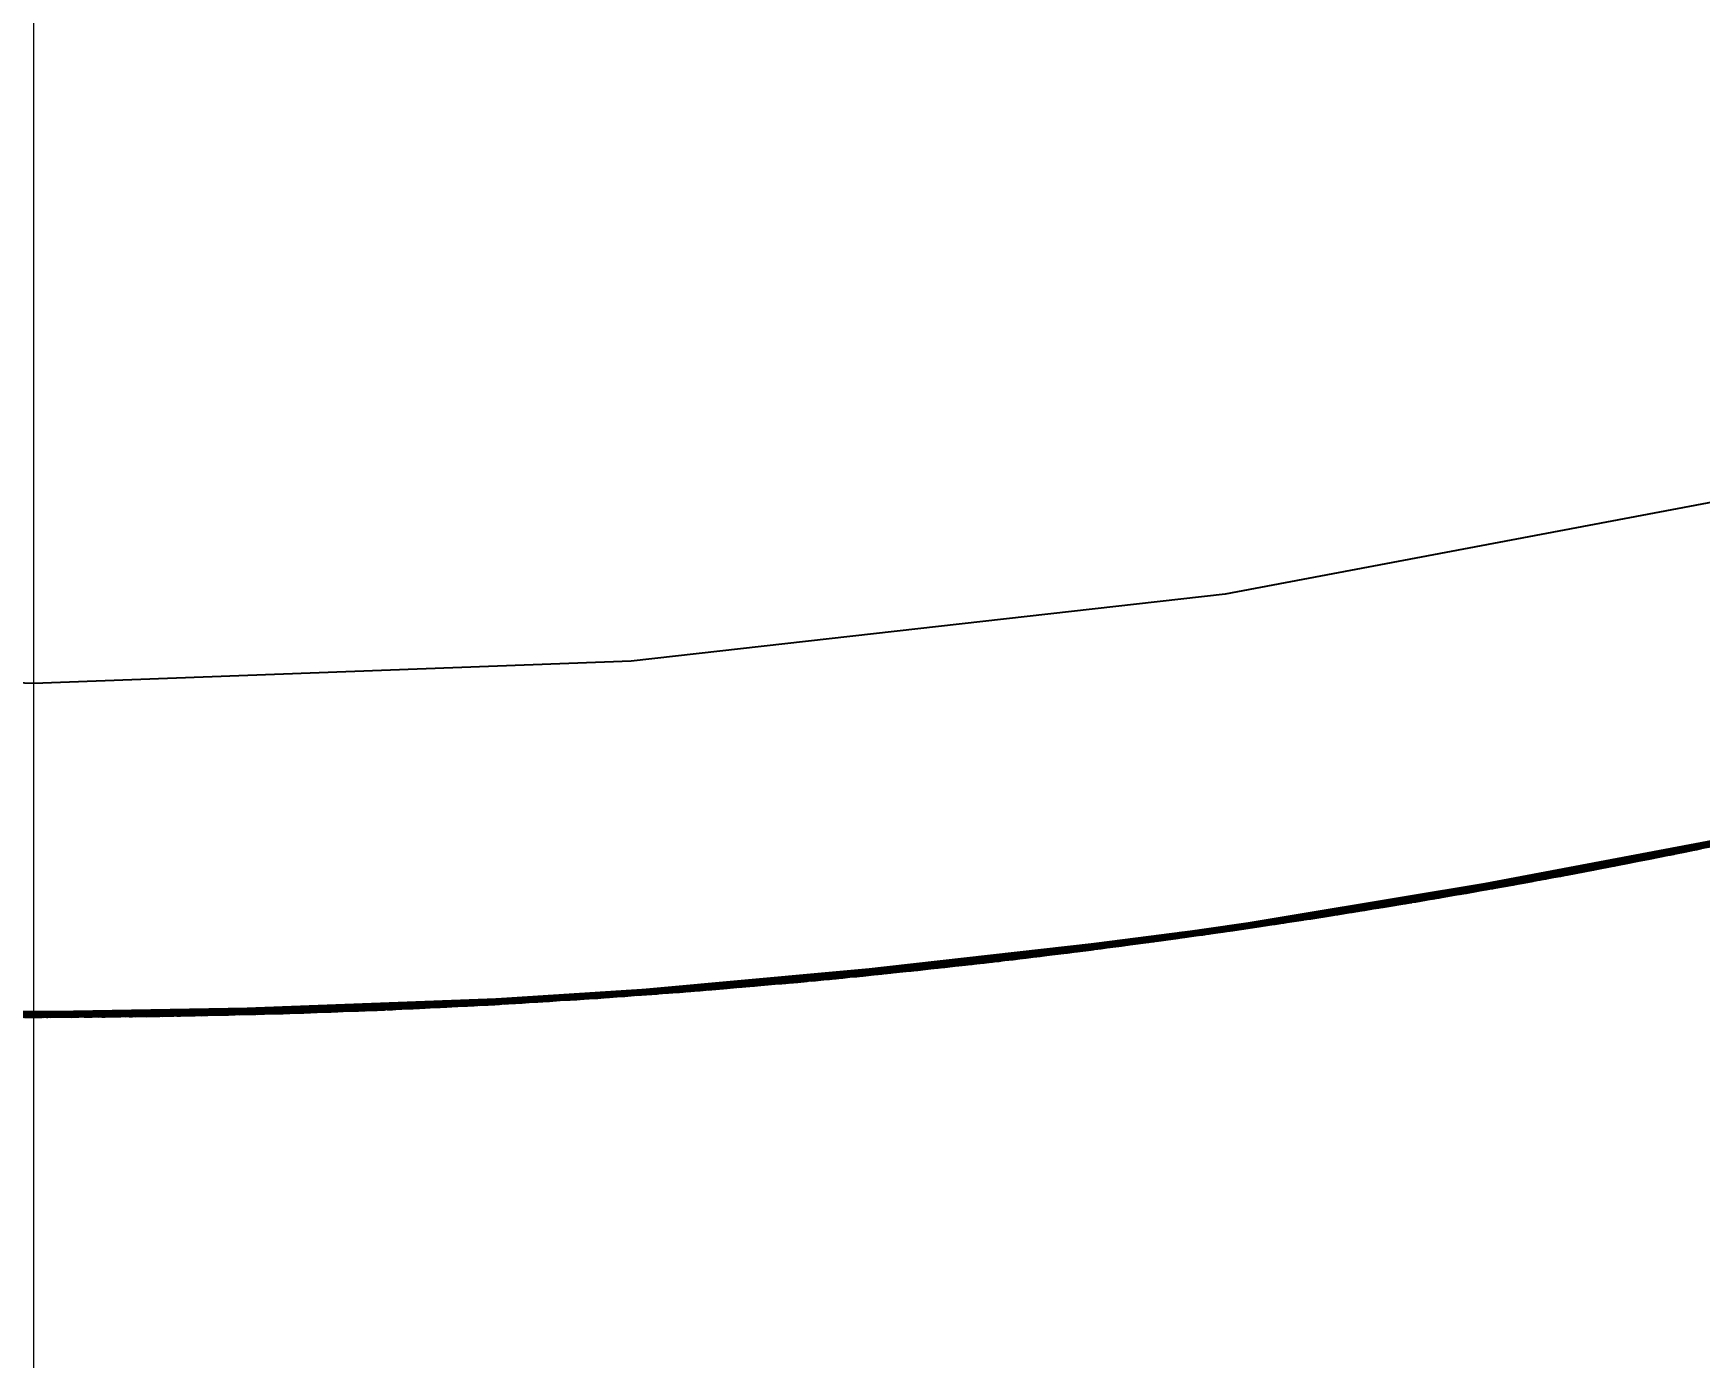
# Model space of a CAD drawing. Header units: millimetres. Extents: x 0 to 420, y 0 to 297.
# Drawn here: x 194.5 to 195.5, y 261.795 to 262.591 of the extents above; entities that cross this region are included whole.
import ezdxf

# ---------------------------------------------------------------- set-up
doc = ezdxf.new("R2010")
doc.units = ezdxf.units.MM
doc.linetypes.add('CENTER', pattern=[5.08, 3.175, -0.635, 0.635, -0.635])
doc.linetypes.add('DASHED', pattern=[1.524, 1.27, -0.254])
for name, color, linetype, lineweight in [('CENTER', 1, 'CENTER', 18), ('DIM', 3, 'CONTINUOUS', 18), ('HIDDEN', 8, 'DASHED', 25), ('VISIBLE', 7, 'CONTINUOUS', 50)]:
    doc.layers.add(name, color=color, linetype=linetype, lineweight=lineweight)
doc.styles.add('CJK', font='NotoSansCJK-Regular.ttc')
doc.dimstyles.new('GB', dxfattribs={"dimtxt": 2.8, "dimasz": 2.2, "dimexe": 1.5, "dimexo": 1, "dimgap": 0.6, "dimtad": 1, "dimlfac": 100, "dimzin": 12, "dimdsep": 46, "dimtxsty": 'CJK', "dimcen": 2.5, "dimazin": 3, "dimtfac": 0.5, "dimtmove": 2, "dimatfit": 3})

msp = doc.modelspace()

# ---------------------------------------------------------------- linework, layer by layer
at = {"layer": 'CENTER'}
msp.add_line((194.5, 259.99999), (194.5, 274), dxfattribs=at)
at = {"layer": 'HIDDEN'}
for points in [[(195.5681, 262.32034), (195.2154, 262.25361)], [(195.5681, 262.32034), (195.2154, 262.25361)], [(195.2154, 262.25361), (194.85871, 262.21342)], [(195.2154, 262.25361), (194.85871, 262.21342)], [(194.5, 262.19999), (194.1413, 262.21342)], [(194.5, 262.19999), (194.1413, 262.21342)], [(194.85871, 262.21342), (194.5, 262.19999)], [(194.85871, 262.21342), (194.5, 262.19999)], [(195.85412, 262.18691), (195.49972, 262.101)], [(195.78906, 262.16902), (195.48117, 262.09721)], [(195.795, 262.17061), (195.4872, 262.09842)], [(195.79084, 262.16956), (195.49108, 262.09939)], [(195.80598, 262.17356), (195.49834, 262.10067)], [(195.75518, 262.16011), (195.44679, 262.09045)], [(195.76114, 262.16166), (195.45284, 262.09162)], [(195.75914, 262.1612), (195.45894, 262.09301)], [(195.77213, 262.16453), (195.46399, 262.0938)], [(195.77807, 262.1661), (195.47001, 262.09499)], [(195.77513, 262.16539), (195.47497, 262.09617)], [(195.74922, 262.15883), (195.47902, 262.09768)], [(195.76513, 262.16296), (195.48712, 262.09908)], [(195.78107, 262.16716), (195.4952, 262.10048)], [(195.71021, 262.14867), (195.40119, 262.08188)], [(195.71528, 262.14993), (195.40633, 262.08282)], [(195.71137, 262.14902), (195.41066, 262.08382)], [(195.72124, 262.15142), (195.41237, 262.08393)], [(195.71545, 262.15004), (195.41252, 262.0841)], [(195.7272, 262.15293), (195.41841, 262.08507)], [(195.73225, 262.15422), (195.42354, 262.08603)], [(195.72744, 262.15306), (195.42675, 262.08683)], [(195.73821, 262.15574), (195.42958, 262.08717)], [(195.74417, 262.15727), (195.43563, 262.08832)], [(195.74324, 262.15709), (195.44282, 262.08989)], [(195.71743, 262.15074), (195.46285, 262.09487)], [(195.73349, 262.1548), (195.47082, 262.09626)], [(195.67023, 262.13887), (195.36067, 262.07463)], [(195.68127, 262.14153), (195.37186, 262.07659)], [(195.68724, 262.14299), (195.3779, 262.07767)], [(195.68359, 262.14216), (195.38217, 262.07863)], [(195.67348, 262.13991), (195.38638, 262.07963)], [(195.69828, 262.14571), (195.3891, 262.07968)], [(195.68958, 262.14383), (195.39444, 262.08084)], [(195.70424, 262.14718), (195.39514, 262.08077)], [(195.69936, 262.14603), (195.3965, 262.08116)], [(195.63014, 262.12939), (195.32006, 262.0677)], [(195.63613, 262.13078), (195.32613, 262.06871)], [(195.63566, 262.13074), (195.33375, 262.0702)], [(195.64719, 262.13338), (195.33733, 262.07061)], [(195.65318, 262.1348), (195.3434, 262.07164)], [(195.65157, 262.13448), (195.34989, 262.07295)], [(195.66424, 262.13743), (195.3546, 262.07357)], [(195.62556, 262.12859), (195.36201, 262.07596)], [(195.66747, 262.13827), (195.36605, 262.07576)], [(195.64173, 262.13236), (195.37, 262.07716)], [(195.65757, 262.1361), (195.37819, 262.0784)], [(195.61261, 262.12535), (195.24521, 262.05584)], [(195.24521, 262.05584), (195.61261, 262.12535)], [(195.24591, 262.05597), (195.61118, 262.12509)], [(195.59, 262.12024), (195.27942, 262.06111)], [(195.58145, 262.1186), (195.28521, 262.06223)], [(195.59599, 262.12159), (195.28548, 262.06207)], [(195.59161, 262.12067), (195.2871, 262.06247)], [(195.60198, 262.12294), (195.29155, 262.06305)], [(195.60708, 262.1241), (195.29671, 262.06388)], [(195.60363, 262.12338), (195.30138, 262.06483)], [(195.61307, 262.12546), (195.30277, 262.06486)], [(195.60747, 262.12425), (195.30343, 262.0651)], [(195.61907, 262.12684), (195.30885, 262.06585)], [(195.62415, 262.128), (195.314, 262.06669)], [(195.6195, 262.127), (195.31758, 262.06748)], [(195.60973, 262.12496), (195.35379, 262.07472)], [(195.53865, 262.10906), (195.22747, 262.05319)], [(195.54467, 262.11035), (195.23355, 262.0541)], [(195.54341, 262.11014), (195.24046, 262.05532)], [(195.55577, 262.11273), (195.24479, 262.05578)], [(195.56178, 262.11403), (195.25087, 262.0567)], [(195.55948, 262.1136), (195.25662, 262.05777)], [(195.5729, 262.11646), (195.26211, 262.05842)], [(195.5789, 262.11778), (195.26819, 262.05936)], [(195.5495, 262.11164), (195.2688, 262.06013)], [(195.57542, 262.11708), (195.27286, 262.06028)], [(195.56548, 262.1151), (195.277, 262.06118)], [(195.49798, 262.10062), (195.13638, 262.04067)], [(195.4872, 262.09842), (195.17545, 262.04583)], [(195.49834, 262.10067), (195.18671, 262.04737)], [(195.48902, 262.09904), (195.19181, 262.04828)], [(195.50435, 262.1019), (195.19279, 262.04822)], [(195.49924, 262.10092), (195.19369, 262.04848)], [(195.51037, 262.10314), (195.19887, 262.04908)], [(195.51549, 262.1042), (195.20405, 262.04981)], [(195.51133, 262.10341), (195.208, 262.05057)], [(195.51518, 262.1042), (195.21004, 262.0508)], [(195.5215, 262.10545), (195.21013, 262.05068)], [(195.52753, 262.10672), (195.21622, 262.05156)], [(195.53263, 262.10779), (195.22139, 262.05231)], [(195.52725, 262.10672), (195.22424, 262.05292)], [(195.51745, 262.10487), (195.25247, 262.05804)], [(195.53335, 262.1082), (195.26072, 262.05909)], [(195.48822, 262.09862), (195.47791, 262.09656)], [(195.49531, 262.10006), (195.48822, 262.09862)], [(195.49919, 262.10085), (195.49531, 262.10006)], [(195.49705, 262.10041), (195.49734, 262.10047)], [(195.49852, 262.10071), (195.49853, 262.10071)], [(195.5, 262.10101), (195.49919, 262.10085)], [(195.44679, 262.09045), (195.13462, 262.04043)], [(195.45284, 262.09162), (195.14072, 262.04122)], [(195.45083, 262.0913), (195.14691, 262.04221)], [(195.46399, 262.0938), (195.15199, 262.04268)], [(195.47001, 262.09499), (195.15808, 262.04349)], [(195.46701, 262.09446), (195.1631, 262.04436)], [(195.44075, 262.08955), (195.16724, 262.0456)], [(195.48117, 262.09721), (195.16936, 262.045)], [(195.45693, 262.09268), (195.17537, 262.04649)], [(195.48297, 262.09763), (195.17939, 262.04656)], [(195.47304, 262.09585), (195.18355, 262.04738)], [(195.45474, 262.09347), (195.24442, 262.05701)], [(195.44765, 262.09062), (195.42768, 262.08681)], [(195.46439, 262.09388), (195.44765, 262.09062)], [(195.44875, 262.09084), (195.44913, 262.09091)], [(195.45266, 262.09159), (195.45299, 262.09166)], [(195.47791, 262.09656), (195.46439, 262.09388)], [(195.46489, 262.09398), (195.46518, 262.09404)], [(195.48112, 262.0972), (195.48115, 262.09721)], [(195.48482, 262.09794), (195.48524, 262.09803)], [(195.3891, 262.07968), (195.07636, 262.03333)], [(195.39514, 262.08077), (195.08246, 262.03404)], [(195.39018, 262.07994), (195.08382, 262.03433)], [(195.40119, 262.08188), (195.08857, 262.03476)], [(195.40633, 262.08282), (195.09375, 262.03537)], [(195.40238, 262.08216), (195.09815, 262.03609)], [(195.41237, 262.08393), (195.09985, 262.0361)], [(195.40651, 262.08292), (195.10003, 262.03626)], [(195.41841, 262.08507), (195.10595, 262.03685)], [(195.42354, 262.08603), (195.11113, 262.03748)], [(195.41864, 262.08517), (195.11438, 262.03808)], [(195.42958, 262.08717), (195.11723, 262.03824)], [(195.43563, 262.08832), (195.12334, 262.03901)], [(195.43465, 262.0882), (195.13063, 262.04012)], [(195.40857, 262.0835), (195.15089, 262.04383)], [(195.4248, 262.08653), (195.15896, 262.0447)], [(195.40447, 262.08248), (195.37802, 262.07769)], [(195.38826, 262.07953), (195.38839, 262.07955)], [(195.39193, 262.0802), (195.3926, 262.08032)], [(195.40017, 262.08171), (195.40097, 262.08185)], [(195.40381, 262.08238), (195.4051, 262.08261)], [(195.42768, 262.08681), (195.40447, 262.08248)], [(195.40802, 262.08315), (195.4087, 262.08327)], [(195.41664, 262.08474), (195.41676, 262.08476)], [(195.42039, 262.08544), (195.42081, 262.08553)], [(195.32613, 262.06871), (195.01282, 262.02636)], [(195.32566, 262.0687), (195.02052, 262.02736)], [(195.33733, 262.07061), (195.02412, 262.02754)], [(195.3434, 262.07164), (195.03024, 262.02819)], [(195.34173, 262.07142), (195.03682, 262.02909)], [(195.3546, 262.07357), (195.04154, 262.02941)], [(195.36067, 262.07463), (195.04766, 262.03008)], [(195.35788, 262.0742), (195.05311, 262.03087)], [(195.33183, 262.06993), (195.05709, 262.03201)], [(195.37186, 262.07659), (195.05895, 262.03133)], [(195.3779, 262.07767), (195.06506, 262.03202)], [(195.34784, 262.07266), (195.06535, 262.03273)], [(195.37419, 262.07707), (195.06936, 262.03271)], [(195.36399, 262.07546), (195.07358, 262.03344)], [(195.38026, 262.07835), (195.08174, 262.03415)], [(195.34574, 262.07351), (195.18947, 262.04997)], [(195.34833, 262.07248), (195.31538, 262.06693)], [(195.32308, 262.06822), (195.32418, 262.06841)], [(195.32744, 262.06894), (195.32771, 262.06899)], [(195.33938, 262.07097), (195.34036, 262.07114)], [(195.34305, 262.0716), (195.3445, 262.07185)], [(195.37802, 262.07769), (195.34833, 262.07248)], [(195.35565, 262.07377), (195.35636, 262.07389)], [(195.35969, 262.07446), (195.36014, 262.07454)], [(195.37153, 262.07656), (195.37285, 262.07679)], [(195.37552, 262.07726), (195.37667, 262.07747)], [(195.26211, 262.05842), (194.94828, 262.02013)], [(195.26819, 262.05936), (194.95441, 262.02069)], [(195.26467, 262.05887), (194.95913, 262.02131)], [(195.27942, 262.06111), (194.96572, 262.02173)], [(195.2708, 262.06002), (194.97154, 262.02247)], [(195.28548, 262.06207), (194.97184, 262.0223)], [(195.28105, 262.06144), (194.97346, 262.02259)], [(195.29155, 262.06305), (194.97795, 262.02289)], [(195.29671, 262.06388), (194.98316, 262.02339)], [(195.29323, 262.06338), (194.98785, 262.02405)], [(195.30277, 262.06486), (194.98927, 262.02399)], [(195.29709, 262.064), (194.98993, 262.02419)], [(195.30885, 262.06585), (194.99539, 262.0246)], [(195.314, 262.06669), (195.00059, 262.02511)], [(195.30929, 262.06599), (195.00424, 262.02568)], [(195.32006, 262.0677), (195.0067, 262.02573)], [(195.29939, 262.06457), (195.04079, 262.03061)], [(195.31546, 262.0672), (195.04902, 262.03132)], [(195.27919, 262.06108), (195.23972, 262.05502)], [(195.26228, 262.05846), (195.26344, 262.05864)], [(195.26575, 262.05901), (195.26783, 262.05933)], [(195.27774, 262.06089), (195.28022, 262.06128)], [(195.31538, 262.06693), (195.27919, 262.06108)], [(195.28195, 262.06155), (195.28384, 262.06185)], [(195.29092, 262.06296), (195.29158, 262.06306)], [(195.29867, 262.0642), (195.29969, 262.06437)], [(195.30678, 262.06554), (195.30824, 262.06578)], [(195.31031, 262.06612), (195.3125, 262.06648)], [(195.24521, 262.05584), (194.87365, 262.01397)], [(194.87365, 262.01397), (195.24521, 262.05584)], [(194.87435, 262.01405), (195.24422, 262.05573)], [(195.19887, 262.04908), (194.88458, 262.01481)], [(195.20405, 262.04981), (194.88979, 262.01521)], [(195.19984, 262.04928), (194.89377, 262.01572)], [(195.20371, 262.04983), (194.89584, 262.01582)], [(195.21013, 262.05068), (194.89591, 262.01569)], [(195.21622, 262.05156), (194.90205, 262.01619)], [(195.22139, 262.05231), (194.90725, 262.0166)], [(195.21593, 262.05158), (194.91015, 262.01704)], [(195.22747, 262.05319), (194.91337, 262.01711)], [(195.23355, 262.0541), (194.9195, 262.01762)], [(195.23232, 262.05398), (194.92648, 262.01841)], [(195.24479, 262.05578), (194.93083, 262.01859)], [(195.25087, 262.0567), (194.93696, 262.01913)], [(195.20603, 262.05035), (194.93864, 262.02036)], [(195.24851, 262.0564), (194.94277, 262.01983)], [(195.22211, 262.05267), (194.94693, 262.02089)], [(195.2385, 262.05509), (194.95502, 262.02141)], [(195.25461, 262.05752), (194.9633, 262.02194)], [(195.19696, 262.04881), (195.15097, 262.04255)], [(195.19636, 262.04877), (195.19927, 262.04918)], [(195.23972, 262.05502), (195.19696, 262.04881)], [(195.20046, 262.04935), (195.203, 262.0497)], [(195.20454, 262.04992), (195.20676, 262.05023)], [(195.21767, 262.05178), (195.21854, 262.05191)], [(195.22915, 262.05349), (195.23164, 262.05386)], [(195.23297, 262.05405), (195.23562, 262.05445)], [(195.24564, 262.05594), (195.2474, 262.0562)], [(195.24983, 262.05656), (195.25109, 262.05675)], [(195.13093, 262.04015), (194.77136, 262.00741)], [(195.12334, 262.03901), (194.80856, 262.00953)], [(195.12233, 262.03894), (194.81591, 262.01018)], [(195.13462, 262.04043), (194.8199, 262.01023)], [(195.14072, 262.04122), (194.82604, 262.01064)], [(195.13872, 262.04102), (194.83228, 262.01124)], [(195.15199, 262.04268), (194.83738, 262.01139)], [(195.15808, 262.04349), (194.84352, 262.01181)], [(195.15502, 262.04315), (194.84859, 262.01236)], [(195.12851, 262.03991), (194.85279, 262.01334)], [(195.16936, 262.045), (194.85486, 262.0126)], [(195.14491, 262.04202), (194.86092, 262.01371)], [(195.17545, 262.04583), (194.861, 262.01304)], [(195.17117, 262.04531), (194.86498, 262.01352)], [(195.16113, 262.04415), (194.86916, 262.01408)], [(195.18671, 262.04737), (194.87233, 262.01387)], [(195.1773, 262.04633), (194.87745, 262.01445)], [(195.19279, 262.04822), (194.87845, 262.01433)], [(195.18762, 262.04756), (194.87935, 262.01454)], [(195.14277, 262.04294), (194.93053, 262.01984)], [(195.15097, 262.04255), (195.10185, 262.03635)], [(195.1241, 262.03911), (195.1249, 262.03921)], [(195.13473, 262.04049), (195.13842, 262.04097)], [(195.139, 262.04105), (195.14254, 262.04151)], [(195.15135, 262.04266), (195.15459, 262.04308)], [(195.15551, 262.0432), (195.15828, 262.04356)], [(195.16921, 262.04498), (195.1694, 262.04501)], [(195.17275, 262.04547), (195.17389, 262.04563)], [(195.18403, 262.04705), (195.18723, 262.0475)], [(195.18798, 262.0476), (195.19107, 262.04803)], [(195.04154, 262.02941), (194.72632, 262.00512)], [(195.04766, 262.03008), (194.73247, 262.0054)], [(195.04487, 262.02983), (194.73797, 262.00585)], [(195.05895, 262.03133), (194.74382, 262.00594)], [(195.06506, 262.03202), (194.74996, 262.00625)], [(195.03473, 262.02893), (194.75026, 262.00693)], [(195.06129, 262.03166), (194.75429, 262.00666)], [(195.05106, 262.03071), (194.75848, 262.00712)], [(195.07636, 262.03333), (194.76132, 262.00683)], [(195.06742, 262.03255), (194.7667, 262.00731)], [(195.08246, 262.03404), (194.76746, 262.00715)], [(195.07745, 262.03351), (194.76879, 262.00735)], [(195.08857, 262.03476), (194.77359, 262.00748)], [(195.09375, 262.03537), (194.7788, 262.00777)], [(195.08979, 262.03496), (194.78323, 262.00821)], [(195.09985, 262.0361), (194.78493, 262.00811)], [(195.09394, 262.03546), (194.78512, 262.00826)], [(195.10595, 262.03685), (194.79107, 262.00847)], [(195.11113, 262.03748), (194.79629, 262.00878)], [(195.10617, 262.03694), (194.79956, 262.00917)], [(195.11723, 262.03824), (194.80242, 262.00915)], [(195.09607, 262.03591), (194.83634, 262.0126)], [(195.1124, 262.0379), (194.84446, 262.01296)], [(195.03266, 262.0299), (194.8753, 262.0163)], [(195.04971, 262.0303), (194.99467, 262.02452)], [(195.02891, 262.0281), (195.0326, 262.0285)], [(195.04072, 262.02939), (195.04923, 262.03032)], [(195.10185, 262.03635), (195.04971, 262.0303)], [(195.05757, 262.03123), (195.06067, 262.03157)], [(195.06208, 262.03173), (195.06412, 262.03195)], [(195.07494, 262.03318), (195.07641, 262.03336)], [(195.07827, 262.03358), (195.08108, 262.03392)], [(195.08616, 262.03453), (195.09789, 262.03594)], [(195.1023, 262.03647), (195.10593, 262.0369)], [(195.10645, 262.03697), (195.10961, 262.03734)], [(194.93083, 262.01859), (194.61514, 262.00132)], [(194.93696, 262.01913), (194.62129, 262.00147)], [(194.93454, 262.01898), (194.62715, 262.00181)], [(194.94828, 262.02013), (194.63266, 262.00175)], [(194.95441, 262.02069), (194.63881, 262.00192)], [(194.95087, 262.02043), (194.64357, 262.00225)], [(194.94071, 262.01971), (194.64775, 262.00261)], [(194.96572, 262.02173), (194.65017, 262.00225)], [(194.95707, 262.02118), (194.65598, 262.00262)], [(194.97184, 262.0223), (194.65631, 262.00244)], [(194.96736, 262.02195), (194.65792, 262.00262)], [(194.97795, 262.02289), (194.66245, 262.00263)], [(194.98316, 262.02339), (194.66768, 262.00281)], [(194.97965, 262.02312), (194.67237, 262.00316)], [(194.98927, 262.02399), (194.67382, 262.00302)], [(194.98353, 262.02349), (194.67446, 262.00317)], [(194.99539, 262.0246), (194.67996, 262.00323)], [(195.00059, 262.02511), (194.68518, 262.00342)], [(194.99585, 262.0247), (194.68887, 262.00375)], [(195.0067, 262.02573), (194.69132, 262.00365)], [(195.01282, 262.02636), (194.69746, 262.0039)], [(195.01234, 262.02638), (194.70521, 262.00441)], [(195.02412, 262.02754), (194.70881, 262.00436)], [(195.03024, 262.02819), (194.71496, 262.00462)], [(195.02853, 262.02807), (194.72159, 262.0051)], [(194.98586, 262.02391), (194.72565, 262.00636)], [(195.00212, 262.02553), (194.73385, 262.00655)], [(195.01857, 262.02722), (194.74195, 262.00674)], [(194.93689, 262.01912), (194.87654, 262.01419)], [(194.92996, 262.0186), (194.93905, 262.01939)], [(194.99467, 262.02452), (194.93689, 262.01912)], [(194.94728, 262.0201), (194.9503, 262.02036)], [(194.95164, 262.02047), (194.95388, 262.02066)], [(194.96432, 262.02163), (194.96662, 262.02185)], [(194.96793, 262.02198), (194.97096, 262.02228)], [(194.97555, 262.02273), (194.98836, 262.02398)], [(194.99156, 262.0243), (195.00021, 262.02514)], [(195.00931, 262.02604), (195.0111, 262.02621)], [(195.01406, 262.0265), (195.01445, 262.02654)], [(195.02552, 262.02773), (195.02806, 262.02801)], [(194.5, 261.99999), (194.12635, 262.01397)], [(194.12635, 262.01397), (194.5, 261.99999)], [(194.1274, 262.01394), (194.5, 261.99999)], [(194.50391, 261.99999), (194.1879, 262.00974)], [(194.51006, 262), (194.19404, 262.00936)], [(194.50811, 262.00006), (194.20032, 262.00918)], [(194.52143, 262.00004), (194.20539, 262.00868)], [(194.79107, 262.00847), (194.47502, 262.00006)], [(194.79629, 262.00878), (194.48025, 262.00003)], [(194.79129, 262.00855), (194.48353, 262.00022)], [(194.80242, 262.00915), (194.48639, 262.00001)], [(194.80856, 262.00953), (194.49255, 262)], [(194.80753, 262.00953), (194.49993, 262.00018)], [(194.87365, 262.01397), (194.5, 261.99999)], [(194.5, 261.99999), (194.87365, 262.01397)], [(194.5, 261.99999), (194.87257, 262.01393)], [(194.8199, 262.01023), (194.50391, 261.99999)], [(194.82604, 262.01064), (194.51006, 262)], [(194.82407, 262.01057), (194.51634, 262.00022)], [(194.83738, 262.01139), (194.52143, 262.00004)], [(194.84352, 262.01181), (194.52758, 262.00007)], [(194.79756, 262.00911), (194.5286, 262.00116)], [(194.84041, 262.01166), (194.53269, 262.0003)], [(194.81377, 262.01011), (194.53693, 262.00101)], [(194.85486, 262.0126), (194.53895, 262.00015)], [(194.83032, 262.01117), (194.54502, 262.00086)], [(194.861, 262.01304), (194.5451, 262.0002)], [(194.85669, 262.01279), (194.54911, 262.00042)], [(194.84658, 262.01228), (194.55329, 262.00071)], [(194.87233, 262.01387), (194.55646, 262.00031)], [(194.86289, 262.01343), (194.56158, 262.00057)], [(194.87845, 262.01433), (194.56261, 262.00038)], [(194.87324, 262.01401), (194.5635, 262.00053)], [(194.88458, 262.01481), (194.56875, 262.00047)], [(194.88979, 262.01521), (194.57398, 262.00054)], [(194.88555, 262.01495), (194.57796, 262.0008)], [(194.88943, 262.01525), (194.58004, 262.00077)], [(194.89591, 262.01569), (194.58012, 262.00064)], [(194.90205, 262.01619), (194.58627, 262.00074)], [(194.90725, 262.0166), (194.59149, 262.00083)], [(194.90175, 262.01622), (194.59443, 262.00108)], [(194.91337, 262.01711), (194.59763, 262.00094)], [(194.9195, 262.01762), (194.60378, 262.00107)], [(194.91828, 262.01758), (194.6108, 262.00142)], [(194.82824, 262.01223), (194.61492, 262.00259)], [(194.89179, 262.01562), (194.62308, 262.00259)], [(194.90801, 262.01693), (194.63134, 262.0026)], [(194.92453, 262.01831), (194.63944, 262.00261)], [(194.81379, 262.00985), (194.74888, 262.00619)], [(194.78707, 262.00832), (194.7963, 262.00888)], [(194.80263, 262.00926), (194.81281, 262.00989)], [(194.87654, 262.01419), (194.81379, 262.00985)], [(194.81952, 262.01029), (194.82757, 262.01079)], [(194.83826, 262.01146), (194.83872, 262.01149)], [(194.8416, 262.01171), (194.84355, 262.01185)], [(194.85253, 262.01251), (194.86192, 262.0132)], [(194.86795, 262.01365), (194.87786, 262.01438)], [(194.88111, 262.01462), (194.88908, 262.01521)], [(194.88991, 262.01527), (194.89267, 262.01547)], [(194.8999, 262.01602), (194.89998, 262.01602)], [(194.90301, 262.01629), (194.90509, 262.01646)], [(194.91412, 262.01724), (194.92292, 262.018)], [(194.52758, 262.00007), (194.21153, 262.00833)], [(194.52443, 262.00012), (194.21667, 262.00822)], [(194.53895, 262.00015), (194.22288, 262.00768)], [(194.51439, 262.00027), (194.22896, 262.00801)], [(194.5451, 262.0002), (194.22903, 262.00734)], [(194.54079, 262.00022), (194.23304, 262.00732)], [(194.53065, 262.00034), (194.23722, 262.00734)], [(194.55646, 262.00031), (194.24037, 262.00674)], [(194.54702, 262.00047), (194.24546, 262.00667)], [(194.56261, 262.00038), (194.24651, 262.00642)], [(194.55736, 262.00039), (194.24739, 262.00651)], [(194.56875, 262.00047), (194.25264, 262.00612)], [(194.57398, 262.00054), (194.25787, 262.00586)], [(194.56972, 262.00054), (194.26183, 262.00586)], [(194.57361, 262.0006), (194.26392, 262.0057)], [(194.58012, 262.00064), (194.264, 262.00557)], [(194.58627, 262.00074), (194.27015, 262.00528)], [(194.59149, 262.00083), (194.27536, 262.00504)], [(194.58599, 262.0008), (194.27833, 262.0051)], [(194.59763, 262.00094), (194.2815, 262.00476)], [(194.60378, 262.00107), (194.28764, 262.00451)], [(194.60255, 262.00111), (194.29467, 262.00441)], [(194.51238, 262.00145), (194.29886, 262.00531)], [(194.61514, 262.00132), (194.29899, 262.00404)], [(194.62129, 262.00147), (194.30515, 262.0038)], [(194.57598, 262.00083), (194.30703, 262.0048)], [(194.61884, 262.00147), (194.31103, 262.00376)], [(194.5923, 262.0011), (194.31521, 262.00429)], [(194.63266, 262.00175), (194.3165, 262.00336)], [(194.63881, 262.00192), (194.32266, 262.00314)], [(194.60884, 262.00144), (194.32331, 262.00379)], [(194.63528, 262.00189), (194.32743, 262.00317)], [(194.62507, 262.00182), (194.33162, 262.00327)], [(194.65017, 262.00225), (194.33401, 262.00275)], [(194.64152, 262.00225), (194.3398, 262.00276)], [(194.65631, 262.00244), (194.34015, 262.00255)], [(194.65179, 262.00236), (194.34176, 262.00263)], [(194.66245, 262.00263), (194.3463, 262.00236)], [(194.66768, 262.00281), (194.35152, 262.0022)], [(194.66416, 262.00275), (194.35619, 262.00226)], [(194.67382, 262.00302), (194.35767, 262.00202)], [(194.66804, 262.00288), (194.35828, 262.00213)], [(194.67996, 262.00323), (194.36381, 262.00185)], [(194.68518, 262.00342), (194.36903, 262.0017)], [(194.68045, 262.00331), (194.37273, 262.00181)], [(194.69132, 262.00365), (194.37517, 262.00155)], [(194.69746, 262.0039), (194.38131, 262.0014)], [(194.69696, 262.00394), (194.38907, 262.00142)], [(194.70881, 262.00436), (194.39267, 262.00115)], [(194.71496, 262.00462), (194.39883, 262.00102)], [(194.71322, 262.00461), (194.40547, 262.00108)], [(194.76754, 262.00725), (194.40679, 262.00102)], [(194.67038, 262.00315), (194.4096, 262.00208)], [(194.72632, 262.00512), (194.41019, 262.0008)], [(194.73247, 262.0054), (194.41634, 262.00069)], [(194.68677, 262.00374), (194.41775, 262.00175)], [(194.72969, 262.00534), (194.42187, 262.0008)], [(194.70324, 262.00438), (194.42587, 262.00143)], [(194.74382, 262.00594), (194.4277, 262.00052)], [(194.74996, 262.00625), (194.43385, 262.00043)], [(194.71947, 262.00507), (194.43418, 262.00109)], [(194.74614, 262.00612), (194.4382, 262.00057)], [(194.73593, 262.00582), (194.44235, 262.00076)], [(194.76132, 262.00683), (194.44523, 262.0003)], [(194.75231, 262.00662), (194.4506, 262.00043)], [(194.76746, 262.00715), (194.45138, 262.00023)], [(194.76241, 262.00694), (194.45269, 262.00035)], [(194.77359, 262.00748), (194.45752, 262.00017)], [(194.7788, 262.00777), (194.46274, 262.00013)], [(194.77486, 262.00761), (194.46716, 262.00029)], [(194.78493, 262.00811), (194.46888, 262.00009)], [(194.77899, 262.00784), (194.46906, 262.00022)], [(194.54573, 262.0002), (194.47676, 262.00005)], [(194.50505, 262.00003), (194.50759, 262.00005)], [(194.50848, 262.00005), (194.51221, 262.00008)], [(194.51956, 262.00013), (194.53021, 262.0002)], [(194.78118, 262.00816), (194.52046, 262.00131)], [(194.53511, 262.00024), (194.54644, 262.00032)], [(194.61438, 262.0013), (194.54573, 262.0002)], [(194.55233, 262.00036), (194.56092, 262.00042)], [(194.71746, 262.00617), (194.55965, 262.00254)], [(194.56726, 262.00046), (194.56804, 262.00047)], [(194.5714, 262.00052), (194.57218, 262.00053)], [(194.57457, 262.00058), (194.57729, 262.00064)], [(194.58205, 262.00074), (194.59154, 262.00093)], [(194.59697, 262.00105), (194.60816, 262.00128)], [(194.61369, 262.0014), (194.62347, 262.0016)], [(194.68225, 262.00332), (194.61438, 262.0013)], [(194.63217, 262.00178), (194.63419, 262.00182)], [(194.63692, 262.00188), (194.63759, 262.00189)], [(194.64799, 262.00224), (194.65648, 262.00253)], [(194.65912, 262.00262), (194.67393, 262.00313)], [(194.675, 262.00317), (194.68578, 262.00354)], [(194.74888, 262.00619), (194.68225, 262.00332)], [(194.69272, 262.00378), (194.69664, 262.00392)], [(194.69741, 262.00394), (194.70002, 262.00403)], [(194.71071, 262.00446), (194.7123, 262.00454)], [(194.71388, 262.00462), (194.7173, 262.00478)], [(194.725, 262.00515), (194.73517, 262.00564)], [(194.74072, 262.0059), (194.75106, 262.0064)], [(194.75824, 262.00674), (194.76228, 262.00693)], [(194.7626, 262.00695), (194.76588, 262.00711)], [(194.76955, 262.00728), (194.77035, 262.00732)], [(194.77281, 262.00745), (194.77315, 262.00747)], [(194.77602, 262.00764), (194.77816, 262.00777)], [(194.77958, 262.00786), (194.78262, 262.00804)]]:
    msp.add_lwpolyline(points, dxfattribs=at)
at = {"layer": 'VISIBLE'}
for points in [[(195.60172, 262.12289), (195.29128, 262.06301)], [(195.50088, 262.10343), (195.40057, 262.08177)], [(195.50938, 262.10294), (195.45474, 262.09347)], [(195.48712, 262.09908), (195.46504, 262.09401)], [(195.4952, 262.10048), (195.48113, 262.0972)], [(195.49108, 262.09939), (195.48503, 262.09798)], [(195.48524, 262.09803), (195.49161, 262.09931)], [(195.49721, 262.10044), (195.48902, 262.09904)], [(195.49161, 262.09931), (195.49705, 262.10041)], [(195.50338, 262.1019), (195.49721, 262.10044)], [(195.49734, 262.10047), (195.49852, 262.10071)], [(195.49852, 262.10071), (195.49798, 262.10062)], [(195.49972, 262.101), (195.49852, 262.10071)], [(195.49853, 262.10071), (195.49987, 262.10099)], [(195.5011, 262.10124), (195.49924, 262.10092)], [(195.49987, 262.10099), (195.5, 262.10101)], [(195.5, 262.10105), (195.5, 262.10101)], [(195.46285, 262.09487), (195.41669, 262.08475)], [(195.42081, 262.08553), (195.43652, 262.08848)], [(195.47082, 262.09626), (195.43282, 262.08779)], [(195.43673, 262.08852), (195.43465, 262.0882)], [(195.43652, 262.08848), (195.44875, 262.09084)], [(195.44282, 262.08989), (195.43673, 262.08852)], [(195.44895, 262.09087), (195.44075, 262.08955)], [(195.47902, 262.09768), (195.44895, 262.09087)], [(195.44913, 262.09091), (195.45266, 262.09159)], [(195.45284, 262.09162), (195.45083, 262.0913)], [(195.45894, 262.09301), (195.45284, 262.09162)], [(195.45299, 262.09166), (195.45512, 262.09207)], [(195.45512, 262.09207), (195.46489, 262.09398)], [(195.46504, 262.09401), (195.45693, 262.09268)], [(195.46518, 262.09404), (195.4705, 262.09509)], [(195.46894, 262.09478), (195.46701, 262.09446)], [(195.47497, 262.09617), (195.46894, 262.09478)], [(195.4705, 262.09509), (195.48112, 262.0972)], [(195.48113, 262.0972), (195.47304, 262.09585)], [(195.48115, 262.09721), (195.48266, 262.09751)], [(195.48266, 262.09751), (195.48482, 262.09794)], [(195.48503, 262.09798), (195.48297, 262.09763)], [(195.40057, 262.08177), (195.34574, 262.07351)], [(195.37819, 262.0784), (195.35603, 262.07382)], [(195.38638, 262.07963), (195.37218, 262.07665)], [(195.38217, 262.07863), (195.3761, 262.07735)], [(195.37667, 262.07747), (195.38826, 262.07953)], [(195.38833, 262.07954), (195.38026, 262.07835)], [(195.39444, 262.08084), (195.38833, 262.07954)], [(195.38839, 262.07955), (195.3896, 262.07977)], [(195.3896, 262.07977), (195.39193, 262.0802)], [(195.39225, 262.08024), (195.39018, 262.07994)], [(195.3965, 262.08116), (195.39225, 262.08024)], [(195.3926, 262.08032), (195.40017, 262.08171)], [(195.40097, 262.08185), (195.40381, 262.08238)], [(195.40447, 262.08248), (195.40238, 262.08216)], [(195.41066, 262.08382), (195.40447, 262.08248)], [(195.4051, 262.08261), (195.40802, 262.08315)], [(195.40837, 262.0832), (195.40651, 262.08292)], [(195.41252, 262.0841), (195.40837, 262.0832)], [(195.41669, 262.08475), (195.40857, 262.0835)], [(195.4087, 262.08327), (195.41468, 262.08437)], [(195.41468, 262.08437), (195.41664, 262.08474)], [(195.41676, 262.08476), (195.42039, 262.08544)], [(195.4206, 262.08548), (195.41864, 262.08517)], [(195.42675, 262.08683), (195.4206, 262.08548)], [(195.43282, 262.08779), (195.4248, 262.08653)], [(195.35379, 262.07472), (195.30749, 262.06563)], [(195.36201, 262.07596), (195.32367, 262.0683)], [(195.32418, 262.06841), (195.32744, 262.06894)], [(195.32759, 262.06896), (195.32566, 262.0687)], [(195.33375, 262.0702), (195.32759, 262.06896)], [(195.32771, 262.06899), (195.32971, 262.06932)], [(195.32971, 262.06932), (195.33938, 262.07097)], [(195.33985, 262.07104), (195.33183, 262.06993)], [(195.37, 262.07716), (195.33985, 262.07104)], [(195.34036, 262.07114), (195.34305, 262.0716)], [(195.34377, 262.07171), (195.34173, 262.07142)], [(195.34989, 262.07295), (195.34377, 262.07171)], [(195.3445, 262.07185), (195.35565, 262.07377)], [(195.35603, 262.07382), (195.34784, 262.07266)], [(195.35636, 262.07389), (195.35969, 262.07446)], [(195.35994, 262.0745), (195.35788, 262.0742)], [(195.36605, 262.07576), (195.35994, 262.0745)], [(195.36014, 262.07454), (195.36128, 262.07473)], [(195.36128, 262.07473), (195.37153, 262.07656)], [(195.37218, 262.07665), (195.36399, 262.07546)], [(195.37285, 262.07679), (195.37552, 262.07726)], [(195.3761, 262.07735), (195.37419, 262.07707)], [(195.29128, 262.06301), (194.97768, 262.02287)], [(195.26072, 262.05909), (195.23036, 262.05362)], [(195.2688, 262.06013), (195.24658, 262.05605)], [(195.26281, 262.05853), (195.25461, 262.05752)], [(195.25681, 262.0576), (195.26228, 262.05846)], [(195.277, 262.06118), (195.26281, 262.05853)], [(195.26344, 262.05864), (195.26575, 262.05901)], [(195.26673, 262.05913), (195.26467, 262.05887)], [(195.27286, 262.06028), (195.26673, 262.05913)], [(195.26783, 262.05933), (195.27774, 262.06089)], [(195.27901, 262.06105), (195.2708, 262.06002)], [(195.28521, 262.06223), (195.27901, 262.06105)], [(195.28022, 262.06128), (195.28195, 262.06155)], [(195.28294, 262.06168), (195.28105, 262.06144)], [(195.2871, 262.06247), (195.28294, 262.06168)], [(195.28384, 262.06185), (195.29092, 262.06296)], [(195.29158, 262.06306), (195.29489, 262.06358)], [(195.29521, 262.06364), (195.29323, 262.06338)], [(195.29489, 262.06358), (195.29867, 262.0642)], [(195.30138, 262.06483), (195.29521, 262.06364)], [(195.29914, 262.06427), (195.29709, 262.064)], [(195.30343, 262.0651), (195.29914, 262.06427)], [(195.30749, 262.06563), (195.29939, 262.06457)], [(195.29969, 262.06437), (195.30678, 262.06554)], [(195.30824, 262.06578), (195.31031, 262.06612)], [(195.31141, 262.06627), (195.30929, 262.06599)], [(195.31758, 262.06748), (195.31141, 262.06627)], [(195.3125, 262.06648), (195.32308, 262.06822)], [(195.32367, 262.0683), (195.31546, 262.0672)], [(195.18947, 262.04997), (195.08793, 262.03468)], [(195.19787, 262.04894), (195.14277, 262.04294)], [(195.19369, 262.04848), (195.1895, 262.04776)], [(195.19107, 262.04803), (195.19636, 262.04877)], [(195.24442, 262.05701), (195.19787, 262.04894)], [(195.19927, 262.04918), (195.20046, 262.04935)], [(195.20181, 262.04949), (195.19984, 262.04928)], [(195.208, 262.05057), (195.20181, 262.04949)], [(195.203, 262.0497), (195.20454, 262.04992)], [(195.20575, 262.05005), (195.20371, 262.04983)], [(195.21004, 262.0508), (195.20575, 262.05005)], [(195.21412, 262.05126), (195.20603, 262.05035)], [(195.20676, 262.05023), (195.21526, 262.05142)], [(195.25247, 262.05804), (195.21412, 262.05126)], [(195.21526, 262.05142), (195.21767, 262.05178)], [(195.21805, 262.05182), (195.21593, 262.05158)], [(195.22424, 262.05292), (195.21805, 262.05182)], [(195.21854, 262.05191), (195.22915, 262.05349)], [(195.23036, 262.05362), (195.22211, 262.05267)], [(195.23164, 262.05386), (195.23297, 262.05405)], [(195.23428, 262.05421), (195.23232, 262.05398)], [(195.24046, 262.05532), (195.23428, 262.05421)], [(195.23562, 262.05445), (195.24564, 262.05594)], [(195.24658, 262.05605), (195.2385, 262.05509)], [(195.24422, 262.05573), (195.24521, 262.05584)], [(195.24521, 262.05584), (195.24591, 262.05597)], [(195.2474, 262.0562), (195.24983, 262.05656)], [(195.25052, 262.05664), (195.24851, 262.0564)], [(195.25662, 262.05777), (195.25052, 262.05664)], [(195.25109, 262.05675), (195.25681, 262.0576)], [(195.15089, 262.04383), (195.10421, 262.03664)], [(195.10961, 262.03734), (195.12195, 262.03883)], [(195.1205, 262.03865), (195.1124, 262.0379)], [(195.15896, 262.0447), (195.1205, 262.03865)], [(195.12195, 262.03883), (195.1241, 262.03911)], [(195.12444, 262.03914), (195.12233, 262.03894)], [(195.13063, 262.04012), (195.12444, 262.03914)], [(195.1249, 262.03921), (195.13473, 262.04049)], [(195.13679, 262.04071), (195.12851, 262.03991)], [(195.13599, 262.04061), (195.13093, 262.04015)], [(195.13638, 262.04067), (195.13599, 262.04061)], [(195.16724, 262.0456), (195.13679, 262.04071)], [(195.13842, 262.04097), (195.139, 262.04105)], [(195.14072, 262.04122), (195.13872, 262.04102)], [(195.14691, 262.04221), (195.14072, 262.04122)], [(195.14254, 262.04151), (195.15135, 262.04266)], [(195.15305, 262.04283), (195.14491, 262.04202)], [(195.17537, 262.04649), (195.15305, 262.04283)], [(195.15459, 262.04308), (195.15551, 262.0432)], [(195.15699, 262.04335), (195.15502, 262.04315)], [(195.1631, 262.04436), (195.15699, 262.04335)], [(195.15828, 262.04356), (195.16921, 262.04498)], [(195.16932, 262.045), (195.16113, 262.04415)], [(195.18355, 262.04738), (195.16932, 262.045)], [(195.1694, 262.04501), (195.17027, 262.04512)], [(195.17027, 262.04512), (195.17275, 262.04547)], [(195.17325, 262.04552), (195.17117, 262.04531)], [(195.17939, 262.04656), (195.17325, 262.04552)], [(195.17389, 262.04563), (195.18403, 262.04705)], [(195.18556, 262.04721), (195.1773, 262.04633)], [(195.19181, 262.04828), (195.18556, 262.04721)], [(195.18723, 262.0475), (195.18798, 262.0476)], [(195.1895, 262.04776), (195.18762, 262.04756)], [(195.04079, 262.03061), (194.99402, 262.02446)], [(195.04902, 262.03132), (195.01034, 262.02611)], [(195.05709, 262.03201), (195.02666, 262.02782)], [(195.03682, 262.02909), (195.03061, 262.02823)], [(195.0326, 262.0285), (195.04072, 262.02939)], [(195.08793, 262.03468), (195.03266, 262.0299)], [(195.04298, 262.02957), (195.03473, 262.02893)], [(195.06535, 262.03273), (195.04298, 262.02957)], [(195.04693, 262.02999), (195.04487, 262.02983)], [(195.05311, 262.03087), (195.04693, 262.02999)], [(195.04923, 262.03032), (195.05757, 262.03123)], [(195.05928, 262.03137), (195.05106, 262.03071)], [(195.07358, 262.03344), (195.05928, 262.03137)], [(195.06067, 262.03157), (195.06208, 262.03173)], [(195.06324, 262.03182), (195.06129, 262.03166)], [(195.06936, 262.03271), (195.06324, 262.03182)], [(195.06412, 262.03195), (195.07046, 262.03264)], [(195.07558, 262.03323), (195.06742, 262.03255)], [(195.07046, 262.03264), (195.07494, 262.03318)], [(195.08174, 262.03415), (195.07558, 262.03323)], [(195.07641, 262.03336), (195.07827, 262.03358)], [(195.07953, 262.03369), (195.07745, 262.03351)], [(195.08382, 262.03433), (195.07953, 262.03369)], [(195.08108, 262.03392), (195.08616, 262.03453)], [(195.09187, 262.03514), (195.08979, 262.03496)], [(195.09815, 262.03609), (195.09187, 262.03514)], [(195.09582, 262.03562), (195.09394, 262.03546)], [(195.10003, 262.03626), (195.09582, 262.03562)], [(195.10421, 262.03664), (195.09607, 262.03591)], [(195.09789, 262.03594), (195.1023, 262.03647)], [(195.10593, 262.0369), (195.10645, 262.03697)], [(195.10816, 262.03712), (195.10617, 262.03694)], [(195.11438, 262.03808), (195.10816, 262.03712)], [(194.97768, 262.02287), (194.66218, 262.00263)], [(194.93053, 262.01984), (194.88357, 262.01473)], [(194.93864, 262.02036), (194.89993, 262.01602)], [(194.94693, 262.02089), (194.91629, 262.01735)], [(194.92648, 262.01841), (194.92024, 262.01769)], [(194.92292, 262.018), (194.92996, 262.0186)], [(194.93263, 262.01875), (194.92453, 262.01831)], [(194.95502, 262.02141), (194.93263, 262.01875)], [(194.93659, 262.01909), (194.93454, 262.01898)], [(194.94277, 262.01983), (194.93659, 262.01909)], [(194.93905, 262.01939), (194.94728, 262.0201)], [(194.94899, 262.0202), (194.94071, 262.01971)], [(194.9633, 262.02194), (194.94899, 262.0202)], [(194.9503, 262.02036), (194.95164, 262.02047)], [(194.95294, 262.02055), (194.95087, 262.02043)], [(194.95913, 262.02131), (194.95294, 262.02055)], [(194.95388, 262.02066), (194.95867, 262.02108)], [(194.96531, 262.02169), (194.95707, 262.02118)], [(194.95867, 262.02108), (194.96432, 262.02163)], [(194.97154, 262.02247), (194.96531, 262.02169)], [(194.96662, 262.02185), (194.96793, 262.02198)], [(194.96927, 262.02207), (194.96736, 262.02195)], [(194.97346, 262.02259), (194.96927, 262.02207)], [(194.97096, 262.02228), (194.97555, 262.02273)], [(194.98164, 262.02325), (194.97965, 262.02312)], [(194.98785, 262.02405), (194.98164, 262.02325)], [(194.9856, 262.02363), (194.98353, 262.02349)], [(194.98993, 262.02419), (194.9856, 262.02363)], [(194.99402, 262.02446), (194.98586, 262.02391)], [(194.98836, 262.02398), (194.99156, 262.0243)], [(194.99797, 262.02485), (194.99585, 262.0247)], [(195.00424, 262.02568), (194.99797, 262.02485)], [(195.00021, 262.02514), (195.00931, 262.02604)], [(195.01034, 262.02611), (195.00212, 262.02553)], [(195.0111, 262.02621), (195.01406, 262.0265)], [(195.01429, 262.02652), (195.01234, 262.02638)], [(195.02052, 262.02736), (195.01429, 262.02652)], [(195.01445, 262.02654), (195.01597, 262.02669)], [(195.01597, 262.02669), (195.02552, 262.02773)], [(195.02666, 262.02782), (195.01857, 262.02722)], [(195.02806, 262.02801), (195.02891, 262.0281)], [(195.03061, 262.02823), (195.02853, 262.02807)], [(194.8753, 262.0163), (194.77295, 262.00745)], [(194.78932, 262.00837), (194.78118, 262.00816)], [(194.83634, 262.0126), (194.78932, 262.00837)], [(194.79328, 262.00861), (194.79129, 262.00855)], [(194.79956, 262.00917), (194.79328, 262.00861)], [(194.7963, 262.00888), (194.80263, 262.00926)], [(194.8057, 262.00936), (194.79756, 262.00911)], [(194.84446, 262.01296), (194.8057, 262.00936)], [(194.80967, 262.00959), (194.80753, 262.00953)], [(194.81591, 262.01018), (194.80967, 262.00959)], [(194.81281, 262.00989), (194.81952, 262.01029)], [(194.82208, 262.01038), (194.81377, 262.01011)], [(194.85279, 262.01334), (194.82208, 262.01038)], [(194.82604, 262.01064), (194.82407, 262.01057)], [(194.83228, 262.01124), (194.82604, 262.01064)], [(194.82757, 262.01079), (194.83655, 262.01133)], [(194.88357, 262.01473), (194.82824, 262.01223)], [(194.83845, 262.01147), (194.83032, 262.01117)], [(194.83655, 262.01133), (194.83826, 262.01146)], [(194.86092, 262.01371), (194.83845, 262.01147)], [(194.83872, 262.01149), (194.8416, 262.01171)], [(194.84242, 262.01174), (194.84041, 262.01166)], [(194.84859, 262.01236), (194.84242, 262.01174)], [(194.84355, 262.01185), (194.85253, 262.01251)], [(194.85482, 262.0126), (194.84658, 262.01228)], [(194.86916, 262.01408), (194.85482, 262.0126)], [(194.85878, 262.01288), (194.85669, 262.01279)], [(194.86498, 262.01352), (194.85878, 262.01288)], [(194.86192, 262.0132), (194.86795, 262.01365)], [(194.87118, 262.01379), (194.86289, 262.01343)], [(194.87745, 262.01445), (194.87118, 262.01379)], [(194.87257, 262.01393), (194.87365, 262.01397)], [(194.87514, 262.01409), (194.87324, 262.01401)], [(194.87365, 262.01397), (194.87435, 262.01405)], [(194.87935, 262.01454), (194.87514, 262.01409)], [(194.87786, 262.01438), (194.88111, 262.01462)], [(194.88753, 262.01504), (194.88555, 262.01495)], [(194.89377, 262.01572), (194.88753, 262.01504)], [(194.88908, 262.01521), (194.88991, 262.01527)], [(194.8915, 262.01534), (194.88943, 262.01525)], [(194.89584, 262.01582), (194.8915, 262.01534)], [(194.89993, 262.01602), (194.89179, 262.01562)], [(194.89267, 262.01547), (194.89878, 262.01592)], [(194.89878, 262.01592), (194.8999, 262.01602)], [(194.89998, 262.01602), (194.90301, 262.01629)], [(194.90389, 262.01633), (194.90175, 262.01622)], [(194.91015, 262.01704), (194.90389, 262.01633)], [(194.90509, 262.01646), (194.91412, 262.01724)], [(194.91629, 262.01735), (194.90801, 262.01693)], [(194.92024, 262.01769), (194.91828, 262.01758)], [(194.66218, 262.00263), (194.34602, 262.00237)], [(194.55965, 262.00254), (194.45687, 262.00018)], [(194.52046, 262.00131), (194.47327, 262.00007)], [(194.5286, 262.00116), (194.48968, 262.00001)], [(194.49993, 262.00018), (194.49365, 261.99999)], [(194.49451, 262.00002), (194.5, 261.99999)], [(194.50609, 262), (194.49778, 262.00025)], [(194.5, 261.99999), (194.50505, 262.00003)], [(194.53693, 262.00101), (194.50609, 262)], [(194.50759, 262.00005), (194.50848, 262.00005)], [(194.51006, 262.00001), (194.50811, 262.00006)], [(194.51634, 262.00022), (194.51006, 262.00001)], [(194.51221, 262.00008), (194.51956, 262.00013)], [(194.56773, 262.00045), (194.51238, 262.00145)], [(194.5225, 262.00005), (194.51439, 262.00027)], [(194.54502, 262.00086), (194.5225, 262.00005)], [(194.52647, 262.00007), (194.52443, 262.00012)], [(194.53269, 262.0003), (194.52647, 262.00007)], [(194.53021, 262.0002), (194.53511, 262.00024)], [(194.53891, 262.00015), (194.53065, 262.00034)], [(194.55329, 262.00071), (194.53891, 262.00015)], [(194.54288, 262.00017), (194.54079, 262.00022)], [(194.54911, 262.00042), (194.54288, 262.00017)], [(194.54644, 262.00032), (194.55233, 262.00036)], [(194.5553, 262.0003), (194.54702, 262.00047)], [(194.56158, 262.00057), (194.5553, 262.0003)], [(194.55928, 262.00035), (194.55736, 262.00039)], [(194.5635, 262.00053), (194.55928, 262.00035)], [(194.56092, 262.00042), (194.56726, 262.00046)], [(194.61492, 262.00259), (194.56773, 262.00045)], [(194.56804, 262.00047), (194.56969, 262.00048)], [(194.56969, 262.00048), (194.5714, 262.00052)], [(194.57171, 262.00051), (194.56972, 262.00054)], [(194.57796, 262.0008), (194.57171, 262.00051)], [(194.57218, 262.00053), (194.57457, 262.00058)], [(194.57569, 262.00056), (194.57361, 262.0006)], [(194.58004, 262.00077), (194.57569, 262.00056)], [(194.58414, 262.00071), (194.57598, 262.00083)], [(194.57729, 262.00064), (194.58205, 262.00074)], [(194.62308, 262.00259), (194.58414, 262.00071)], [(194.58811, 262.00077), (194.58599, 262.0008)], [(194.59443, 262.00108), (194.58811, 262.00077)], [(194.59154, 262.00093), (194.59697, 262.00105)], [(194.60055, 262.00101), (194.5923, 262.0011)], [(194.63134, 262.0026), (194.60055, 262.00101)], [(194.60451, 262.00109), (194.60255, 262.00111)], [(194.6108, 262.00142), (194.60451, 262.00109)], [(194.60816, 262.00128), (194.61369, 262.0014)], [(194.61695, 262.00137), (194.60884, 262.00144)], [(194.63944, 262.00261), (194.61695, 262.00137)], [(194.62092, 262.00146), (194.61884, 262.00147)], [(194.62715, 262.00181), (194.62092, 262.00146)], [(194.62347, 262.0016), (194.63217, 262.00178)], [(194.63336, 262.00177), (194.62507, 262.00182)], [(194.64775, 262.00261), (194.63336, 262.00177)], [(194.63419, 262.00182), (194.63692, 262.00188)], [(194.63733, 262.00188), (194.63528, 262.00189)], [(194.64357, 262.00225), (194.63733, 262.00188)], [(194.63759, 262.00189), (194.63851, 262.00191)], [(194.63851, 262.00191), (194.64799, 262.00224)], [(194.64975, 262.00224), (194.64152, 262.00225)], [(194.65598, 262.00262), (194.64975, 262.00224)], [(194.65373, 262.00236), (194.65179, 262.00236)], [(194.65792, 262.00262), (194.65373, 262.00236)], [(194.65648, 262.00253), (194.65912, 262.00262)], [(194.66615, 262.00276), (194.66416, 262.00275)], [(194.67237, 262.00316), (194.66615, 262.00276)], [(194.67013, 262.00288), (194.66804, 262.00288)], [(194.67446, 262.00317), (194.67013, 262.00288)], [(194.67858, 262.00319), (194.67038, 262.00315)], [(194.67393, 262.00313), (194.675, 262.00317)], [(194.72565, 262.00636), (194.67858, 262.00319)], [(194.68254, 262.00332), (194.68045, 262.00331)], [(194.68887, 262.00375), (194.68254, 262.00332)], [(194.68578, 262.00354), (194.69272, 262.00378)], [(194.69496, 262.0038), (194.68677, 262.00374)], [(194.73385, 262.00655), (194.69496, 262.0038)], [(194.69664, 262.00392), (194.69741, 262.00394)], [(194.69893, 262.00396), (194.69696, 262.00394)], [(194.70521, 262.00441), (194.69893, 262.00396)], [(194.70002, 262.00403), (194.70613, 262.00424)], [(194.71137, 262.00447), (194.70324, 262.00438)], [(194.70613, 262.00424), (194.71071, 262.00446)], [(194.74195, 262.00674), (194.71137, 262.00447)], [(194.7123, 262.00454), (194.71388, 262.00462)], [(194.71533, 262.00463), (194.71322, 262.00461)], [(194.72159, 262.0051), (194.71533, 262.00463)], [(194.7173, 262.00478), (194.725, 262.00515)], [(194.77295, 262.00745), (194.71746, 262.00617)], [(194.72776, 262.00519), (194.71947, 262.00507)], [(194.75026, 262.00693), (194.72776, 262.00519)], [(194.73172, 262.00537), (194.72969, 262.00534)], [(194.73797, 262.00585), (194.73172, 262.00537)], [(194.73517, 262.00564), (194.74072, 262.0059)], [(194.74414, 262.00596), (194.73593, 262.00582)], [(194.75848, 262.00712), (194.74414, 262.00596)], [(194.74812, 262.00616), (194.74614, 262.00612)], [(194.75429, 262.00666), (194.74812, 262.00616)], [(194.75106, 262.0064), (194.75824, 262.00674)], [(194.76054, 262.00679), (194.75231, 262.00662)], [(194.7667, 262.00731), (194.76054, 262.00679)], [(194.76228, 262.00693), (194.7626, 262.00695)], [(194.7645, 262.00699), (194.76241, 262.00694)], [(194.76879, 262.00735), (194.7645, 262.00699)], [(194.76588, 262.00711), (194.76955, 262.00728)], [(194.77001, 262.00729), (194.76754, 262.00725)], [(194.77136, 262.00741), (194.77001, 262.00729)], [(194.77035, 262.00732), (194.77224, 262.00741)], [(194.77224, 262.00741), (194.77281, 262.00745)], [(194.77315, 262.00747), (194.77602, 262.00764)], [(194.77691, 262.00766), (194.77486, 262.00761)], [(194.78323, 262.00821), (194.77691, 262.00766)], [(194.77816, 262.00777), (194.77958, 262.00786)], [(194.78088, 262.00789), (194.77899, 262.00784)], [(194.78512, 262.00826), (194.78088, 262.00789)], [(194.78262, 262.00804), (194.78707, 262.00832)]]:
    msp.add_lwpolyline(points, dxfattribs=at)

# ---------------------------------------------------------------- dimensions: what is measured, and where the dimension line sits
at = {"layer": 'DIM'}
msp.add_linear_dim(base=(189.5, 254.99999), p1=(189.5, 261.99999), p2=(199.5, 261.99999), text='10', dimstyle='GB', dxfattribs=at).render()

doc.saveas('drawing.dxf')
